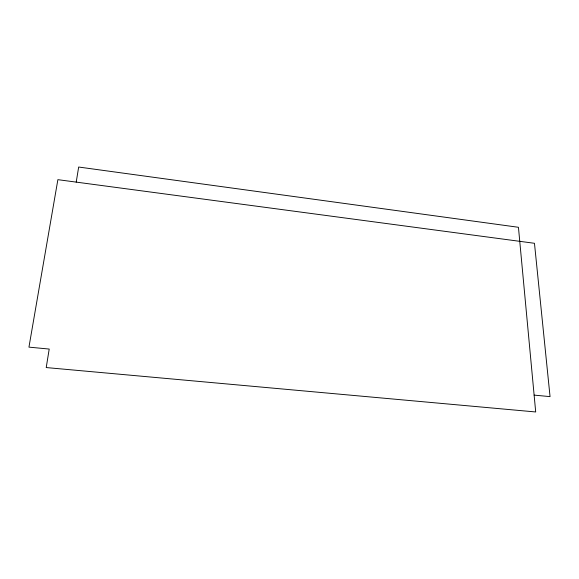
<?xml version="1.0" encoding="UTF-8"?>
<svg xmlns="http://www.w3.org/2000/svg" width="579" height="579" viewBox="0 0 579 579"><rect width="100%" height="100%" fill="white"/><g stroke="black" fill="none" stroke-linecap="round" stroke-linejoin="round"><path stroke-width="0.87" d="M76.218 182.117L78.664 167.034L518.444 227.286L535.698 411.966L46.219 367.564L49.208 349.057L28.95 347.139L57.878 179.664L534.468 243.289L550.05 396.622L534.12 395.11"/></g></svg>
